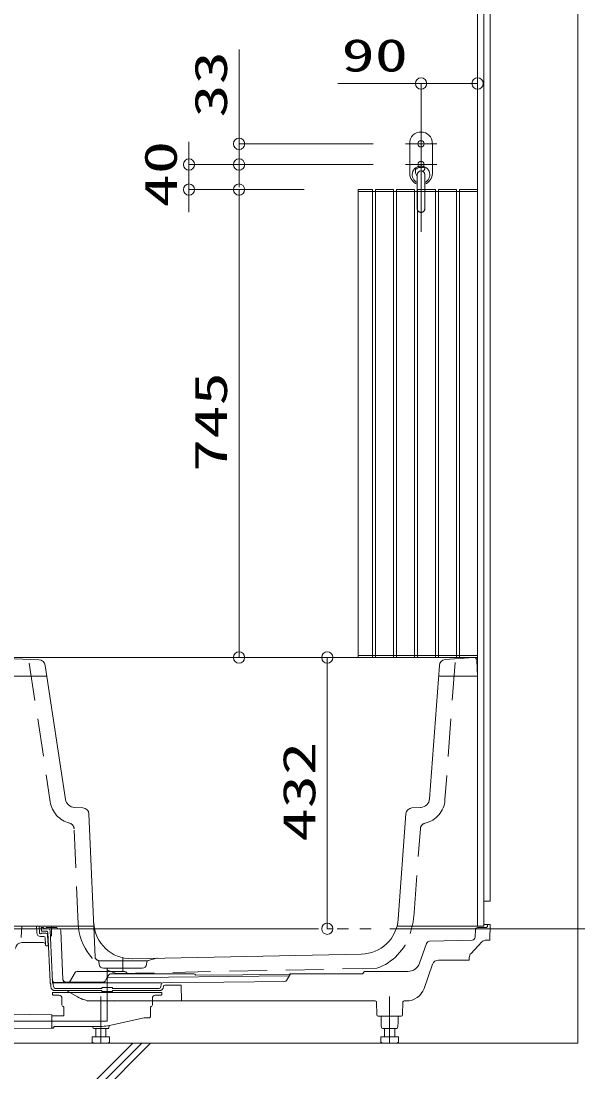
# Model space of a CAD drawing. Units: millimetres on the paper. Extents: x -305 to 305, y -152 to 152.
# Drawn here: x -215.3 to -185.8, y -99 to -43.2 of the extents above; entities that cross this region are included whole.
import ezdxf
from ezdxf.enums import TextEntityAlignment as Align

# ---------------------------------------------------------------- set-up
doc = ezdxf.new("R2010")
doc.units = ezdxf.units.MM
for name, pattern in [('DASHED2', [3, 2, -1]), ('LONG_CHAIN', [21, 18, -1, 1, -1]), ('LONG_DOUBLE_CHAIN', [21.8, 18, -1, 0.6, -0.6, 0.6, -1])]:
    doc.linetypes.add(name, pattern=pattern)
doc.layers.add('0-0_0', color=7, linetype='Continuous', lineweight=9)
doc.layers.add('0-1_VIEW0001', color=7, linetype='DASHED2', lineweight=9)
doc.styles.add('ＭＳ ゴシック', font='')
doc.styles.get('ＭＳ ゴシック').set_extended_font_data('MS Gothic')

# ---------------------------------------------------------------- blocks, each defined once
blk = doc.blocks.new('_ORIGIN')
at = {"layer": '0-0_0'}
blk.add_line((0, 0), (-1, 0), dxfattribs=at)
blk.add_circle((0, 0), 0.5, dxfattribs=at)

msp = doc.modelspace()

# ---------------------------------------------------------------- linework, layer by layer
at = {"layer": '0-0_0'}
for p, q in [((-194.091, -46.486), (-198.506, -46.486)), ((-193.491, -46.486), (-191.691, -46.486)), ((-203.756, -49.087), (-203.756, -48.487)), ((-203.756, -50.787), (-203.756, -49.687)), ((-200.298, -50.787), (-203.756, -50.787)), ((-203.756, -51.387), (-203.756, -51.987)), ((-200.298, -52.12), (-203.757, -52.12)), ((-203.757, -76.354), (-203.757, -52.72)), ((-200.298, -76.954), (-203.757, -76.954)), ((-198.918, -76.954), (-199.068, -76.954)), ((-199.068, -90.754), (-199.068, -77.554)), ((-198.783, -91.354), (-199.068, -91.354))]:
    msp.add_line(p, q, dxfattribs=at)
msp.add_lwpolyline([(-196.631, -49.687), (-203.756, -49.687), (-203.756, -44.673)], dxfattribs=at)
at = {"layer": '0-1_VIEW0001', "linetype": 'Continuous'}
for p, q in [((-185.758, -14.02), (-185.758, -97.42)), ((-190.425, -89.887), (-190.425, -24.687)), ((-191.091, -91.22), (-191.091, -25.187)), ((-190.758, -91.22), (-190.758, -25.187)), ((-206.413, -50.187), (-206.413, -49.587)), ((-194.691, -51.26), (-194.691, -49.66)), ((-193.491, -51.26), (-193.491, -49.66)), ((-196.631, -50.787), (-206.413, -50.787)), ((-206.413, -52.12), (-206.413, -50.787)), ((-194.388, -51.144), (-194.388, -50.967)), ((-194.291, -51.327), (-194.291, -52.12)), ((-193.891, -51.327), (-193.891, -52.12)), ((-200.298, -52.12), (-206.413, -52.12)), ((-197.425, -52.12), (-197.425, -76.954)), ((-196.675, -52.12), (-197.425, -52.12)), ((-191.091, -52.22), (-197.425, -52.22)), ((-196.675, -52.12), (-196.675, -76.954)), ((-196.508, -52.12), (-196.508, -76.954)), ((-195.558, -52.12), (-196.508, -52.12)), ((-195.558, -52.12), (-195.558, -76.954)), ((-195.391, -52.12), (-195.391, -76.954)), ((-194.441, -52.12), (-195.391, -52.12)), ((-194.441, -52.12), (-194.441, -76.954)), ((-194.275, -52.12), (-194.275, -76.954)), ((-193.325, -52.12), (-194.275, -52.12)), ((-193.325, -52.12), (-193.325, -76.954)), ((-193.158, -52.12), (-193.158, -76.954)), ((-192.208, -52.12), (-193.158, -52.12)), ((-192.208, -52.12), (-192.208, -76.954)), ((-192.041, -52.12), (-192.041, -76.954)), ((-191.091, -52.12), (-192.041, -52.12)), ((-191.091, -52.12), (-192.041, -52.12)), ((-191.091, -52.12), (-191.091, -76.954)), ((-206.413, -52.72), (-206.413, -53.32)), ((-191.302, -76.954), (-217.252, -76.954)), ((-217.245, -76.954), (-214.393, -77.074)), ((-191.091, -76.854), (-197.425, -76.854)), ((-196.675, -76.954), (-197.425, -76.954)), ((-195.558, -76.954), (-196.508, -76.954)), ((-194.441, -76.954), (-195.391, -76.954)), ((-193.325, -76.954), (-194.275, -76.954)), ((-192.208, -76.954), (-193.158, -76.954)), ((-191.314, -76.954), (-192.811, -77.066)), ((-191.091, -76.954), (-192.041, -76.954)), ((-212.969, -84.489), (-214.046, -77.386)), ((-193.639, -84.452), (-193.119, -77.374)), ((-191.091, -77.954), (-191.136, -77.112)), ((-213.96, -77.954), (-216.392, -77.954)), ((-215.925, -77.954), (-213.96, -77.954)), ((-193.161, -77.954), (-191.091, -77.954)), ((-212.501, -84.914), (-212.043, -84.938)), ((-211.728, -85.256), (-211.395, -92.866)), ((-194.892, -85.247), (-195.304, -90.848)), ((-194.577, -84.938), (-194.112, -84.914)), ((-190.758, -89.887), (-190.425, -89.887)), ((-211.467, -91.22), (-248.091, -91.22)), ((-215.333, -91.816), (-215.297, -91.22)), ((-214.492, -91.578), (-214.508, -91.22)), ((-214.356, -91.572), (-214.371, -91.22)), ((-214.252, -91.457), (-214.255, -91.287)), ((-214.2, -91.287), (-214.255, -91.287)), ((-213.969, -91.49), (-214.219, -91.49)), ((-214.129, -91.316), (-214.121, -91.324)), ((-213.887, -91.354), (-214.05, -91.354)), ((-214.025, -91.354), (-213.991, -91.287)), ((-213.425, -91.287), (-213.991, -91.287)), ((-213.322, -91.354), (-213.887, -91.354)), ((-213.669, -94.168), (-213.787, -91.449)), ((-213.425, -91.287), (-213.391, -91.354)), ((-213.321, -91.354), (-213.322, -91.354)), ((-213.107, -94.048), (-213.221, -91.449)), ((-190.758, -91.22), (-195.366, -91.22)), ((-191.214, -91.798), (-191.196, -91.383)), ((-190.659, -91.287), (-191.096, -91.287)), ((-190.758, -91.12), (-190.425, -91.12)), ((-190.559, -91.153), (-190.559, -91.189)), ((-190.439, -91.954), (-190.425, -91.12)), ((-214.118, -91.757), (-214.306, -91.757)), ((-214.021, -91.587), (-214.239, -91.587)), ((-214.034, -92.222), (-214.051, -91.821)), ((-213.896, -92.254), (-213.921, -91.683)), ((-213.788, -94.174), (-213.903, -91.554)), ((-193.644, -92.017), (-191.376, -91.958)), ((-190.616, -91.954), (-190.439, -91.954)), ((-214.135, -92.087), (-215.297, -92.087)), ((-213.896, -92.254), (-214.001, -92.254)), ((-193.796, -92.128), (-194.167, -93.176)), ((-191.436, -92.659), (-190.856, -92.056)), ((-211.256, -93.027), (-211.29, -93.014)), ((-211.196, -93.054), (-208.654, -93.054)), ((-211.186, -93.232), (-211.193, -93.115)), ((-211.186, -93.232), (-211.193, -93.115)), ((-197.258, -92.702), (-209.437, -92.945)), ((-208.663, -93.232), (-208.658, -93.128)), ((-208.115, -92.923), (-208.581, -93.036)), ((-193.166, -93.02), (-191.531, -93.02)), ((-191.531, -93.02), (-191.529, -92.884)), ((-212.751, -94.186), (-212.454, -93.67)), ((-209.816, -93.62), (-212.367, -93.62)), ((-208.896, -93.454), (-210.953, -93.454)), ((-209.729, -93.67), (-209.681, -93.754)), ((-197.173, -93.718), (-197.121, -93.656)), ((-194.796, -93.62), (-197.045, -93.62)), ((-196.958, -93.62), (-197.034, -93.62)), ((-193.48, -93.242), (-193.933, -94.521)), ((-213.621, -94.22), (-207.895, -94.22)), ((-213.508, -94.211), (-213.273, -94.211)), ((-213.273, -94.211), (-213.088, -94.21)), ((-213.088, -94.21), (-213.025, -94.21)), ((-213.025, -94.21), (-212.979, -94.21)), ((-212.979, -94.21), (-212.963, -94.209)), ((-212.963, -94.209), (-212.951, -94.209)), ((-210.787, -94.003), (-210.859, -94.128)), ((-210.672, -93.804), (-210.735, -93.914)), ((-210.701, -93.953), (-201.091, -93.857)), ((-206.957, -93.754), (-210.585, -93.754)), ((-207.8, -94.219), (-201.32, -94.154)), ((-206.149, -93.754), (-206.957, -93.754)), ((-206.052, -93.821), (-206.063, -93.804)), ((-206.052, -93.821), (-203.549, -93.796)), ((-203.549, -93.796), (-201.091, -93.771)), ((-201.234, -94.104), (-201.032, -93.754)), ((-197.599, -93.754), (-201.034, -93.754)), ((-197.25, -93.754), (-197.599, -93.754)), ((-213.749, -94.431), (-213.755, -94.297)), ((-213.658, -94.756), (-213.658, -94.84)), ((-213.641, -94.74), (-207.875, -94.74)), ((-213.535, -94.74), (-213.641, -94.74)), ((-213.612, -94.425), (-213.617, -94.315)), ((-212.804, -94.64), (-213.529, -94.64)), ((-213.512, -94.52), (-213.198, -94.52)), ((-212.804, -94.52), (-213.198, -94.52)), ((-212.921, -94.64), (-212.341, -94.97)), ((-211.065, -94.52), (-212.804, -94.52)), ((-211.065, -94.64), (-212.804, -94.64)), ((-211.025, -94.48), (-211.065, -94.52)), ((-211.025, -94.68), (-211.065, -94.64)), ((-210.491, -94.48), (-211.025, -94.48)), ((-210.491, -94.68), (-211.025, -94.68)), ((-210.491, -94.48), (-210.451, -94.52)), ((-210.491, -94.68), (-210.451, -94.64)), ((-210.451, -94.52), (-208.712, -94.52)), ((-210.451, -94.64), (-208.712, -94.64)), ((-208.712, -94.52), (-208.318, -94.52)), ((-208.712, -94.64), (-207.987, -94.64)), ((-208.318, -94.52), (-208.004, -94.52)), ((-207.899, -94.315), (-207.904, -94.425)), ((-207.858, -94.756), (-207.858, -94.84)), ((-207.767, -94.419), (-207.767, -94.43)), ((-207.701, -94.355), (-206.833, -94.346)), ((-206.833, -94.346), (-206.818, -95.187)), ((-213.538, -94.873), (-213.625, -94.873)), ((-213.538, -94.873), (-213.318, -94.883)), ((-213.158, -95.049), (-213.158, -95.356)), ((-213.158, -95.356), (-213.158, -95.401)), ((-211.785, -95.225), (-211.79, -95.222)), ((-211.518, -95.187), (-211.151, -95.187)), ((-211.151, -95.187), (-210.091, -95.187)), ((-210.393, -95.222), (-210.392, -95.221)), ((-210.091, -95.187), (-206.818, -95.187)), ((-208.358, -95.049), (-208.358, -95.401)), ((-207.979, -94.873), (-208.199, -94.883)), ((-207.979, -94.873), (-207.891, -94.873)), ((-206.818, -95.187), (-196.533, -95.187)), ((-196.44, -95.921), (-196.452, -95.253)), ((-195.076, -95.921), (-195.064, -95.253)), ((-194.876, -95.187), (-194.983, -95.187)), ((-213.708, -95.915), (-216.008, -95.895)), ((-213.691, -96.544), (-213.691, -95.932)), ((-213.128, -95.456), (-213.088, -95.483)), ((-213.058, -95.949), (-213.058, -95.539)), ((-208.458, -95.99), (-208.458, -95.539)), ((-208.388, -95.456), (-208.428, -95.483)), ((-213.091, -95.982), (-213.691, -95.985)), ((-208.791, -96.09), (-210.479, -96.462)), ((-208.791, -96.09), (-208.558, -96.09)), ((-196.374, -95.987), (-196.244, -95.987)), ((-195.142, -95.987), (-196.244, -95.987)), ((-196.211, -95.987), (-196.211, -96.354)), ((-195.305, -95.987), (-195.305, -96.354)), ((-213.708, -96.623), (-216.041, -96.643)), ((-213.691, -96.606), (-213.691, -96.544)), ((-213.691, -96.545), (-213.691, -96.59)), ((-213.658, -96.623), (-213.625, -96.623)), ((-213.591, -96.556), (-213.591, -96.59)), ((-213.575, -96.54), (-211.197, -96.54)), ((-211.475, -96.654), (-210.708, -96.654)), ((-211.358, -96.654), (-211.358, -97.087)), ((-210.825, -96.654), (-210.825, -97.087)), ((-196.141, -96.654), (-195.375, -96.654)), ((-196.025, -96.654), (-196.025, -97.087)), ((-195.491, -96.654), (-195.491, -97.087)), ((-253.763, -97.42), (-185.758, -97.42)), ((-213.392, -101.42), (-209.392, -97.42)), ((-212.921, -101.42), (-208.921, -97.42)), ((-212.45, -101.42), (-208.45, -97.42)), ((-211.553, -97.087), (-211.553, -97.375)), ((-210.63, -97.087), (-211.553, -97.087)), ((-211.553, -97.375), (-211.475, -97.42)), ((-210.708, -97.42), (-211.475, -97.42)), ((-210.708, -97.42), (-210.63, -97.375)), ((-210.63, -97.087), (-210.63, -97.375)), ((-196.22, -97.087), (-196.22, -97.375)), ((-195.296, -97.087), (-196.22, -97.087)), ((-196.22, -97.375), (-196.141, -97.42)), ((-195.375, -97.42), (-196.141, -97.42)), ((-195.375, -97.42), (-195.296, -97.375)), ((-195.296, -97.087), (-195.296, -97.375))]:
    msp.add_line(p, q, dxfattribs=at)
at = {"layer": '0-1_VIEW0001', "linetype": 'LONG_CHAIN'}
for p, q in [((-194.091, -46.487), (-194.091, -54.354)), ((-194.091, -49.02), (-194.091, -50.354)), ((-194.925, -49.687), (-193.258, -49.687)), ((-194.758, -49.687), (-193.425, -49.687)), ((-194.091, -50.12), (-194.091, -51.454)), ((-194.925, -50.787), (-193.258, -50.787)), ((-194.758, -50.787), (-193.425, -50.787)), ((-213.708, -91.22), (-213.708, -91.57)), ((-213.708, -91.434), (-213.708, -91.74)), ((-209.925, -93.587), (-209.925, -92.92)), ((-210.758, -93.454), (-210.758, -95.078)), ((-210.758, -93.494), (-210.758, -96.256)), ((-211.091, -94.957), (-211.091, -97.42)), ((-195.758, -94.957), (-195.758, -97.42)), ((-213.401, -96.256), (-216.223, -96.256)), ((-210.758, -96.256), (-214.993, -96.256))]:
    msp.add_line(p, q, dxfattribs=at)
at = {"layer": '0-1_VIEW0001'}
for p, q in [((-194.291, -52.12), (-194.291, -53.127)), ((-193.891, -52.12), (-193.891, -53.127)), ((-214.896, -77.253), (-213.778, -84.622)), ((-192.286, -77.227), (-192.821, -84.518)), ((-212.293, -91.112), (-212.514, -86.05)), ((-194.457, -90.516), (-194.129, -86.048)), ((-210.267, -93.729), (-196.443, -93.452))]:
    msp.add_line(p, q, dxfattribs=at)
at = {"layer": '0-1_VIEW0001', "linetype": 'LONG_DOUBLE_CHAIN'}
msp.add_line((-177.744, -91.354), (-257.758, -91.354), dxfattribs=at)
at = {"layer": '0-1_VIEW0001', "linetype": 'Continuous'}
for points in [[(-212.944, -94.209), (-212.945, -94.209), (-212.946, -94.209), (-212.948, -94.209), (-212.949, -94.209), (-212.951, -94.209)], [(-212.942, -94.185), (-212.88, -94.185), (-212.66, -94.186), (-212.439, -94.187), (-212.218, -94.187), (-211.998, -94.188), (-211.777, -94.188), (-211.556, -94.188), (-211.335, -94.189), (-211.115, -94.189), (-210.967, -94.189)], [(-210.646, -96.491), (-210.673, -96.613), (-210.708, -96.654)], [(-196.211, -96.354), (-196.2, -96.518), (-196.167, -96.632), (-196.141, -96.654)], [(-195.305, -96.354), (-195.316, -96.518), (-195.349, -96.632), (-195.375, -96.654)], [(-211.53, -96.537), (-211.504, -96.625), (-211.475, -96.654)]]:
    msp.add_lwpolyline(points, dxfattribs=at)
for centre in [(-194.091, -49.687), (-194.091, -50.787)]:
    msp.add_circle(centre, 0.167, dxfattribs=at)
for centre, radius, start, end in [((-194.095, -49.66), 0.6, 360, 180), ((-194.091, -51.26), 0.6, 180, 250.5288), ((-194.091, -51.327), 0.467, 295.3769, 244.623), ((-194.091, -51.327), 0.4, 59.6371, 137.8736), ((-193.958, -51.144), 0.43, 180, 219.1774), ((-194.091, -51.327), 0.2, 360, 180), ((-193.958, -51.144), 0.0233, 126.0189, 233.9812), ((-194.091, -50.96), 0.203, 306.0189, 16.3554), ((-194.091, -51.327), 0.203, 349.6111, 53.9811), ((-194.091, -51.26), 0.6, 289.4712, 0), ((-191.302, -77.12), 0.167, 3, 93.2069), ((-214.409, -77.44), 0.367, 8.6216, 87.5818), ((-192.786, -77.398), 0.333, 94.2761, 175.8), ((-212.475, -84.414), 0.5, 188.6216, 267), ((-194.137, -84.415), 0.5, 272.9553, 355.8), ((-212.061, -85.271), 0.333, 2.5, 87), ((-194.56, -85.271), 0.333, 92.9553, 175.8), ((-197.298, -90.702), 2, 271.1458, 355.8), ((-214.219, -91.457), 0.0333, 181, 270), ((-214.2, -91.387), 0.1, 45, 90), ((-214.05, -91.254), 0.1, 225, 270), ((-213.969, -91.557), 0.0667, 2.5, 90), ((-213.887, -91.454), 0.1, 2.5, 90), ((-213.321, -91.454), 0.1, 2.5, 90), ((-209.477, -90.946), 2, 182.5, 271.1458), ((-191.096, -91.387), 0.1, 90, 177.5), ((-190.659, -91.187), 0.1, 270, 359), ((-190.525, -91.154), 0.0333, 90, 179), ((-214.306, -91.57), 0.187, 182.5, 270), ((-214.306, -91.57), 0.05, 182.5, 323.1301), ((-214.239, -91.62), 0.0333, 90, 143.1301), ((-214.118, -91.824), 0.0667, 2.5, 90), ((-214.021, -91.687), 0.1, 2.5, 90), ((-193.639, -92.184), 0.167, 91.5049, 160.4975), ((-191.38, -91.791), 0.167, 271.5049, 357.5), ((-190.616, -92.287), 0.333, 90, 136.1439), ((-215.297, -92.42), 0.333, 90, 176.5), ((-214.135, -92.187), 0.1, 2.5, 90), ((-214.001, -92.22), 0.0333, 182.5, 270), ((-211.229, -92.859), 0.167, 182.5, 248.5185), ((-211.292, -93.12), 0.1, 3, 68.5185), ((-208.558, -93.133), 0.1, 103.659, 177), ((-208.076, -93.085), 0.167, 91.1458, 103.659), ((-193.166, -93.354), 0.333, 90, 160.4975), ((-191.196, -92.89), 0.333, 136.1439, 179), ((-212.367, -93.72), 0.1, 90, 150), ((-210.953, -93.22), 0.233, 183, 270), ((-209.816, -93.72), 0.1, 30, 90), ((-208.896, -93.22), 0.233, 270, 357), ((-197.25, -93.654), 0.1, 270, 320), ((-197.045, -93.72), 0.1, 90, 140), ((-197.045, -93.72), 0.1, 90, 140), ((-194.796, -92.954), 0.667, 270, 340.4975), ((-213.502, -94.161), 0.287, 182.5, 208.2029), ((-213.507, -94.044), 0.167, 182.5006, 269.5883), ((-213.502, -94.161), 0.167, 182.5, 216.2845), ((-213.717, -94.319), 0.1, 2.5, 36.2845), ((-212.942, -94.018), 0.167, 182.5, 269.8046), ((-212.941, -94.042), 0.167, 182.1365, 269.6924), ((-210.946, -94.078), 0.1, 267.5072, 330), ((-210.7, -94.053), 0.1, 90.5729, 150), ((-210.585, -93.854), 0.1, 90, 150), ((-207.799, -94.319), 0.1, 90.5729, 177.5), ((-206.149, -93.854), 0.1, 30, 90), ((-201.321, -94.054), 0.1, 270.5729, 330), ((-201.034, -93.854), 0.1, 90, 124.6913), ((-213.529, -94.42), 0.22, 182.5, 270), ((-213.641, -94.756), 0.0167, 90, 180), ((-213.512, -94.42), 0.1, 182.5, 270), ((-208.004, -94.42), 0.1, 270, 357.5), ((-207.987, -94.42), 0.22, 270, 357.5), ((-207.875, -94.756), 0.0167, 0, 90), ((-207.7, -94.422), 0.0667, 90.5729, 177.5), ((-194.876, -94.187), 1, 270, 340.4975), ((-213.625, -94.84), 0.0333, 180, 270), ((-213.325, -95.049), 0.167, 0, 87.5), ((-211.518, -93.52), 1.667, 240.4222, 270), ((-208.191, -95.049), 0.167, 92.5, 180), ((-207.891, -94.84), 0.0333, 270, 0), ((-196.533, -95.287), 0.1, 45, 90), ((-196.519, -95.254), 0.0667, 1, 45), ((-194.998, -95.254), 0.0667, 140.1484, 179), ((-194.983, -95.287), 0.1, 90, 130.7969), ((-213.708, -95.932), 0.0167, 0, 89.5), ((-213.091, -95.401), 0.0667, 180, 236.3099), ((-213.091, -95.949), 0.0333, 270.25, 0), ((-213.125, -95.539), 0.0667, 0, 56.3099), ((-208.391, -95.539), 0.0667, 123.6901, 180), ((-208.425, -95.401), 0.0667, 303.6901, 0), ((-196.374, -95.92), 0.0667, 181, 270), ((-195.142, -95.92), 0.0667, 270, 359), ((-211.197, -93.206), 3.333, 270, 282.4259), ((-208.558, -95.99), 0.1, 270, 0), ((-213.708, -96.606), 0.0167, 270.5, 0), ((-213.658, -96.59), 0.0333, 180, 270), ((-213.625, -96.59), 0.0333, 270, 0), ((-213.575, -96.556), 0.0167, 90, 180)]:
    msp.add_arc(centre, radius, start, end, dxfattribs=at)
at = {"layer": '0-1_VIEW0001'}
for centre, radius, start, end in [((-194.091, -53.127), 0.2, 180, 0), ((-212.427, -84.417), 1.367, 188.6216, 255.713), ((-194.184, -84.417), 1.367, 283.191, 355.8), ((-212.847, -86.064), 0.333, 2.5, 75.713), ((-193.796, -86.073), 0.333, 103.191, 175.8), ((-199.264, -90.163), 4.82, 342.4909, 355.8), ((-209.429, -90.987), 2.867, 182.5, 253.0045), ((-197.401, -90.75), 2.867, 289.5236, 342.4909)]:
    msp.add_arc(centre, radius, start, end, dxfattribs=at)

# ---------------------------------------------------------------- block references
at = {"layer": '0-0_0', "xscale": 0.6, "yscale": 0.6}
for p, rotation in [((-194.091, -46.486), 180), ((-203.756, -49.687), 270), ((-203.756, -50.787), 90), ((-203.757, -52.12), 90), ((-203.757, -76.954), 270), ((-199.068, -76.954), 90), ((-199.068, -91.354), 270)]:
    msp.add_blockref('_ORIGIN', p, dxfattribs=dict(at, rotation=rotation))
msp.add_blockref('_ORIGIN', (-191.091, -46.486), dxfattribs=at)
at = {"layer": '0-1_VIEW0001', "xscale": 0.6, "yscale": 0.6}
for p, rotation in [((-206.413, -50.787), 270), ((-206.413, -52.12), 90)]:
    msp.add_blockref('_ORIGIN', p, dxfattribs=dict(at, rotation=rotation))

# ---------------------------------------------------------------- texts
at = {"layer": '0-0_0', "style": 'ＭＳ ゴシック', "width": 1.5}
msp.add_text('90', height=1.73, dxfattribs=at).set_placement((-198.313, -46.369), align=Align.BOTTOM_LEFT)
for s, p in [('33', (-203.873, -48.294)), ('745', (-203.874, -67.107)), ('432', (-199.185, -86.724))]:
    msp.add_text(s, height=1.73, rotation=90, dxfattribs=at).set_placement(p, align=Align.BOTTOM_LEFT)
at = {"layer": '0-1_VIEW0001', "style": 'ＭＳ ゴシック', "width": 1.5}
msp.add_text('40', height=1.73, rotation=90, dxfattribs=at).set_placement((-206.538, -53.061), align=Align.BOTTOM_LEFT)

doc.saveas('drawing.dxf')
